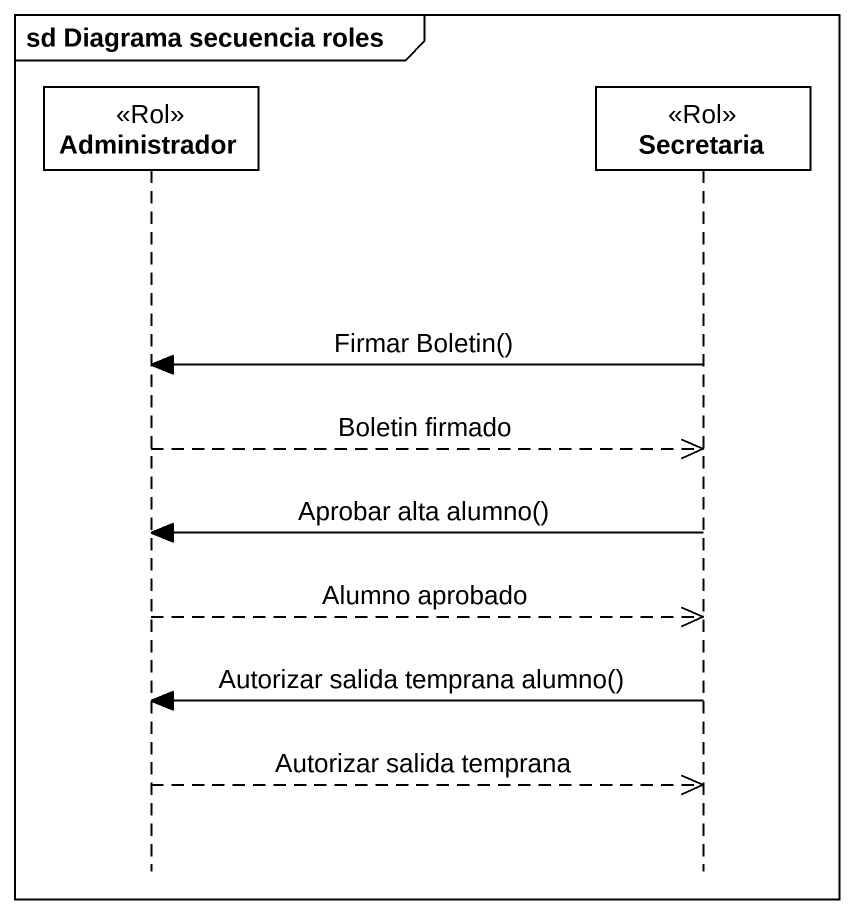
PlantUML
@startuml
mainframe sd Diagrama secuencia roles
hide footbox
participant Administrador <<Rol>>
participant Secretaria <<Rol>>

Secretaria -> Administrador : Firmar Boletin()
Administrador -->> Secretaria : Boletin firmado
Secretaria -> Administrador : Aprobar alta alumno()
Administrador -->> Secretaria : Alumno aprobado
Secretaria -> Administrador : Autorizar salida temprana alumno()
Administrador -->> Secretaria : Autorizar salida temprana
@enduml
